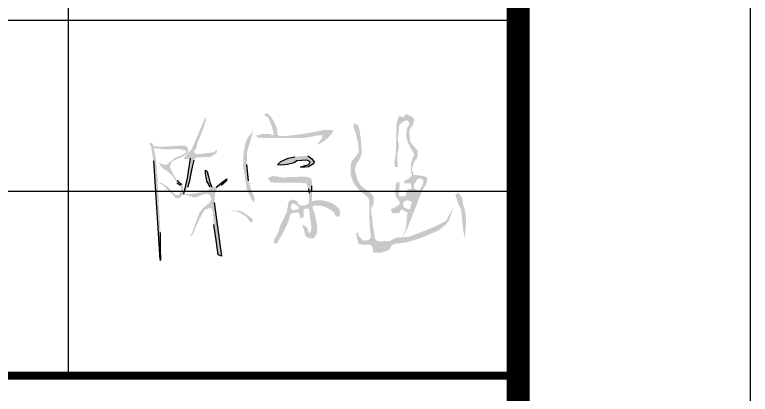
# Model space of a CAD drawing. Extents: x -2746917 to -971774, y -3334247 to -3250358.
# Drawn here: x -1099245 to -1096077, y -3309739 to -3308102 of the extents above; entities that cross this region are included whole.
import ezdxf

# ---------------------------------------------------------------- set-up
doc = ezdxf.new("R2010")
doc.units = 0
doc.header["$LTSCALE"] = 1000
doc.header["$MEASUREMENT"] = 0
doc.layers.get('0').update_dxf_attribs({"linetype": 'CONTINUOUS'})
for name, color, linetype in [('HATCH', 254, 'CONTINUOUS'), ('PUB_TITLE', 4, 'CONTINUOUS'), ('外框线', 255, 'CONTINUOUS')]:
    doc.layers.add(name, color=color, linetype=linetype)
doc.layers.add('yichutu', color=7, linetype='CONTINUOUS', true_color=0xffffff, plot=False)

# ---------------------------------------------------------------- blocks, each defined once
blk = doc.blocks.new('yct-1189-420-118900-42000-100-2008.0')
at = {"layer": 'yichutu', "color": 7, "true_color": 0xffffff}
blk.add_lwpolyline([(0, 0), (0, 42000), (118900, 42000), (118900, 0)], close=True, dxfattribs=at)
blk = doc.blocks.new('A$C2CD672AE')
at = {"layer": 'HATCH'}
for points in [[(38.42, 61.72), (38.75, 64.01), (36.95, 62.05), (29.12, 60.99), (26.75, 61.07), (25.31, 62.38), (26.66, 64.18), (27.47, 67.51), (30.89, 75.87), (32.32, 80.55), (32.18, 82.6), (26.6, 69.52), (24.18, 63.84), (22.91, 62.35), (20.28, 59.64), (19.65, 58.28), (21.41, 57.88), (23.17, 58.73), (21.59, 47.08), (19.41, 38.03), (21.67, 41.83), (22.69, 44.8), (23.9, 50.72), (24.55, 54.47), (25.37, 57.48), (26.75, 59.11), (34.83, 59.36)], [(55.92, 62.21), (59.48, 74.29), (56.28, 70.38), (55.03, 67.54), (53.97, 62.03), (53.61, 54.04), (54.68, 47.65), (55.82, 40.82), (58.59, 34.68), (60.01, 33.26), (60.37, 35.57), (58.59, 39.66), (56.81, 45.69), (55.74, 54.93)], [(21.29, 65.23), (20.06, 65.97), (15.66, 65.72), (5.62, 65.15), (2.35, 65.64), (1.58, 67.09), (1.01, 67.33), (0.03, 67.42), (0, 66.66), (0.78, 65.66), (2.18, 57.03), (5.82, 0.36), (6.39, 0), (6.31, 6.87), (6.24, 15.97), (5.39, 29.7), (4.62, 44.9), (4.4, 49.37), (3.41, 59.24), (2.25, 64.41), (10.81, 63.63), (16.62, 64.02), (20.78, 63.08), (21.11, 62.39), (21.06, 61.93), (17.45, 59.94), (14.98, 59.15), (12.8, 57.37), (11.12, 55.99), (10, 55.06), (8.55, 54.8), (6.68, 55.49), (5.39, 56.08), (6.08, 54.5), (7.47, 52.92), (9.25, 51.64), (11.09, 50.31), (13.2, 48.38), (15.67, 44.33), (17.74, 43.05), (18.14, 41.37), (17.74, 39.59), (16.46, 37.32), (14.68, 37.62), (10.33, 42.16), (6.97, 44.33), (4.62, 44.9), (6.88, 43.55), (8.02, 42.86), (10.94, 39.87), (13.69, 37.25), (14.69, 35.81), (16.62, 35.5), (18.06, 36.62), (19.41, 38.03), (19.31, 40.55), (18.98, 42.91), (18.48, 43.68), (16.78, 44.67), (15.83, 45.73), (14.58, 47.69), (12.54, 51.46), (11.67, 53.89), (12.3, 55.62), (13.09, 56.8), (13.91, 57.38), (18.1, 59.06), (21.97, 61.45), (22.27, 62.19), (22.27, 63.11)], [(38.3, 40.7), (41.07, 42.85), (43.84, 45.42), (44.25, 46.85), (42.3, 45.31), (38.2, 41.93), (35.73, 41.93), (34.5, 44.7), (33.58, 48.91), (32.96, 50.96), (32.04, 51.78), (32.04, 50.03), (32.86, 45.52), (34.71, 42.24), (34.71, 40.8), (31.01, 39.26), (23, 38.03), (19.41, 38.03), (25.88, 35.92), (32.6, 38.38), (34.66, 37.47), (35.44, 34.76), (34.15, 32.7), (31.3, 30.63), (28.59, 27.4), (25.1, 17.85), (23.16, 12.94), (24.71, 14.88), (27.94, 22.37), (31.43, 28.95), (35.18, 30.24), (36.21, 28.31), (36.86, 20.56), (38.41, 10.23), (39.31, 3.13), (41.25, 2.36), (37.12, 33.21), (37.58, 38.23)], [(53.61, 27.69), (50.8, 28.61), (45.17, 28.29), (50.29, 28.01), (54.2, 25.97), (55.97, 24.57), (57.65, 21.97), (58.53, 21.88), (59.35, 22.32), (58.83, 23.96)]]:
    blk.add_hatch(color=256, dxfattribs=at).paths.add_polyline_path(points)
h = blk.add_hatch(color=256, dxfattribs=at)
h.paths.add_polyline_path([(154.82, 40.13), (153.68, 40.37), (152.17, 41.03), (151.57, 42.06), (152.11, 43.86), (153.44, 46.15), (154.64, 47.18), (157.11, 46.22), (157.23, 44.65), (156.27, 42.48)], flags=16)
h.paths.add_polyline_path([(149.61, 29.52), (148.8, 29.28), (147.04, 29.82), (145.76, 30.72), (145.6, 32.48), (146.03, 33.65), (148.22, 34.5), (150.67, 33.55), (150.15, 32.23), (149.67, 30.45)], flags=16)
h.paths.add_polyline_path([(146.76, 17.28), (144.96, 13.14), (146.24, 15.04), (148.06, 18.56), (148.59, 19.88), (150.64, 25.01), (152.11, 28.82), (153.43, 31.9), (154.31, 34.83), (155.78, 38.35), (157.54, 41.87), (158.86, 43.78), (159.59, 47.3), (157.69, 48.32), (151.67, 49.06), (150.94, 50.81), (150.64, 52.72), (151.82, 56.39), (153.43, 58.59), (153.87, 60.05), (153.87, 62.96), (152.11, 65.04), (149.65, 67.94), (149.47, 69.73), (149.03, 74.13), (149.47, 75.45), (151.23, 77.79), (151.96, 80.73), (151.08, 82.34), (147.12, 84.1), (145.65, 81.9), (143.45, 83.22), (142.28, 80.73), (141.69, 77.5), (141.69, 73.54), (141.55, 68.56), (141.55, 62.98), (140.52, 56.53), (140.81, 53.6), (142.57, 53.6), (142.22, 57.24), (142.22, 60.92), (142.62, 62.89), (143.16, 65.48), (142.43, 70.02), (143.16, 74.86), (143.16, 77.35), (145.36, 79.7), (148, 80.43), (149.18, 78.53), (148.44, 77.21), (147.56, 75.16), (147.27, 71.78), (147.86, 69), (148.34, 67.26), (149.47, 65.33), (151.52, 61.81), (151.96, 60.64), (151.08, 58.88), (150.06, 55.51), (150.06, 50.52), (150.64, 48.91), (149.18, 47.15), (148, 46.42), (146.24, 45.68), (146.24, 44.22), (148.15, 44.22), (149.76, 44.22), (150.2, 42.9), (150.2, 40.84), (148.88, 40.84), (147.56, 40.11), (147.42, 38.35), (146.68, 36.74), (143.45, 36.74), (143.16, 38.35), (143.16, 39.82), (143.6, 43.34), (143.6, 44.8), (141.84, 44.8), (141.25, 42.75), (140.96, 38.5), (141.11, 37.32), (141.99, 35.71), (143.6, 33.51), (143.6, 32.19), (140.96, 30.43), (138.46, 29.26), (139.49, 26.91), (141.4, 27.17), (143.35, 27.17), (144.48, 29.26), (148, 27.35), (147.71, 24.13), (147.35, 20.18)])
h.paths.add_polyline_path([(180.7, 10.38), (180.7, 12.22)])
h.paths.add_polyline_path([(117.85, 59.05), (120.18, 62.05), (119.72, 67.54), (118.96, 70.13), (118.5, 73.17), (117.13, 75.76), (117.28, 78.66), (119.57, 77.74), (120.48, 75.15), (121.09, 71.04), (121.55, 65.71), (121.86, 61.75), (120.79, 58.55), (118.5, 54.89), (117.89, 51.84), (118.65, 48.64), (119.57, 45.75), (121.4, 42.7), (123.84, 40.72), (126.28, 39.35), (128.56, 36.61), (128.56, 33.56), (128.56, 32.03), (127.5, 30.51), (127.04, 28.83), (127.8, 24.42), (128.11, 20.45), (128.87, 15.73), (129.43, 12.24), (130.7, 10.86), (138.02, 11.01), (141.07, 12.84), (148.84, 13.45), (157.99, 16.95), (164.24, 19.54), (170.19, 22.59), (172.94, 27.92), (174.16, 29.9), (172.02, 23.04), (169.58, 20), (166.07, 17.25), (162.41, 15.58), (156.62, 13.14), (152.2, 11.62), (146.71, 10.09), (141.07, 9.48), (138.83, 8.5), (138, 6.31), (136.22, 5.35), (133.07, 4.26), (128.41, 4.26), (128.13, 6.86), (127.17, 8.64), (126.08, 8.91), (122.79, 8.91), (120.18, 9.19), (119.63, 10.56), (119.08, 12.75), (118.54, 15.9), (119.5, 15.9), (119.91, 14.26), (120.73, 13.16), (122.65, 11.24), (125.67, 11.52), (127.04, 13.16), (126.35, 20.28), (126.21, 23.16), (126.08, 28.37), (126.08, 31.93), (126.21, 34.53), (125.8, 35.35), (124.16, 37.14), (121.96, 38.92), (120.04, 40.56), (117.85, 43.3), (116.62, 45.49), (115.38, 49.33), (115.38, 53.57), (115.79, 56.45)])
h.paths.add_polyline_path([(81.11, 30.2), (82.04, 28.63), (85.34, 29.27), (85.98, 30.1), (84.8, 31.23), (83.86, 32.07), (82.29, 32.66), (81.06, 31.53)], flags=16)
h.paths.add_polyline_path([(80.06, 47.78), (77.12, 47.46), (74.91, 47.61), (73.29, 48.2), (72.11, 48.2), (70.34, 48.35), (67.83, 47.02), (69.6, 44.81), (72.4, 44.52), (79.62, 44.52), (86.55, 44.52), (89.94, 44.22), (91.27, 40.98), (91.56, 38.48), (91.56, 35.53), (91.56, 33.18), (89.94, 31.7), (87.14, 31.26), (85.23, 32.15), (84.78, 33.77), (82.13, 34.94), (79.77, 33.77), (79.33, 31.12), (78.68, 27.22), (76.53, 23.02), (74.97, 19.97), (73.88, 16.09), (71.37, 11.68), (71.37, 9.76), (73.14, 9.76), (76.53, 15.5), (79.77, 22.43), (80.66, 26.11), (81.98, 27.14), (85.23, 27.58), (86.4, 25.96), (86.4, 24.05), (88.47, 24.93), (88.47, 27.88), (88.32, 29.05), (90.09, 29.79), (91.71, 29.35), (92, 25.52), (92.45, 22.28), (92.89, 19.19), (92.74, 17.27), (91.86, 15.06), (91.12, 16.83), (90.34, 18.7), (89.2, 19.78), (87.44, 20.51), (88.62, 17.42), (89.35, 13.88), (91.12, 12.85), (93.04, 12.41), (94.66, 13), (95.84, 15.06), (96.28, 17.86), (96.13, 20.36), (95.39, 23.9), (94.8, 26.84), (93.63, 29.79), (93.63, 31.26), (97.46, 31.41), (100.7, 30.67), (103.35, 29.35), (106.3, 27.29), (106.3, 25.96), (107.18, 25.08), (108.95, 25.08), (109.54, 27.58), (108.66, 29.64), (107.04, 31.26), (104.68, 32.88), (102.17, 33.62), (99.17, 34.5), (96.43, 34.5), (93.18, 33.91), (93.18, 39.51), (93.18, 42.75), (93.18, 44.96), (92.89, 46.73), (91.41, 47.61), (89.2, 48.05), (84.19, 47.9)])
h.paths.add_polyline_path([(75.33, 54.72), (73.34, 54.84), (75.33, 56.83), (79.55, 58.7), (83.41, 59.4), (87.28, 59.99), (90.79, 59.99), (93.13, 58.35), (94.42, 56.48), (94.07, 55.42), (91.14, 53.67), (89.15, 53.43), (86.57, 53.55), (89.27, 54.37), (91.43, 55.03), (92.08, 56.48), (90.2, 57.53), (84.58, 57.18), (83.06, 55.89), (79.19, 54.96)])
h.paths.add_polyline_path([(70.25, 76.78), (71.4, 71.9), (68.81, 72.47), (64.5, 72.47), (61.34, 71.76), (61.91, 70.46), (69.67, 70.18), (82.89, 70.32), (88.92, 70.32), (96.82, 71.76), (99.41, 71.76), (98.69, 69.75), (95.96, 66.44), (97.97, 67.16), (101.57, 69.46), (104.58, 72.76), (105.44, 74.77), (99.55, 74.77), (89.64, 72.76), (79.15, 71.47), (74.7, 71.47), (73.55, 71.9), (72.98, 76.06), (71.68, 79.08), (69.53, 82.67), (67.66, 84.39), (65.36, 83.82), (68.24, 81.81)])
edge = h.paths.add_edge_path()
edge.add_line((179.47, 35.73), (177.47, 38.5))
edge.add_line((180.08, 31.58), (179.47, 35.73))
edge.add_line((181.01, 28.67), (180.08, 31.58))
edge.add_line((181.47, 25.44), (181.01, 28.67))
edge.add_line((181.62, 23.29), (181.47, 25.44))
edge.add_line((181.62, 20.21), (181.62, 23.29))
edge.add_line((181.31, 16.53), (181.62, 20.21))
edge.add_line((180.7, 12.22), (181.31, 16.53))
edge.add_line((180.39, 15.3), (180.7, 12.22))
edge.add_line((179.78, 19.29), (180.39, 15.3))
edge.add_line((179.47, 23.75), (179.78, 19.29))
edge.add_line((178.85, 28.82), (179.47, 23.75))
edge.add_line((177.01, 32.81), (178.85, 28.82))
edge.add_line((176.07, 35.93), (177.01, 32.81))
edge.add_line((175.47, 37.89), (176.07, 35.93))
edge.add_line((177.47, 38.5), (175.47, 37.89))
at = {"layer": '外框线'}
for p, q in [((79.55, 58.7), (83.41, 59.4)), ((90.79, 59.99), (93.13, 58.35)), ((2.18, 57.03), (5.82, 0.36)), ((23.17, 58.73), (21.59, 47.08)), ((25.37, 57.48), (24.55, 54.47)), ((56.81, 45.69), (55.74, 54.93)), ((73.34, 54.84), (75.33, 56.83)), ((75.33, 56.83), (79.55, 58.7)), ((79.19, 54.96), (75.33, 54.72)), ((83.06, 55.89), (79.19, 54.96)), ((84.58, 57.18), (83.06, 55.89)), ((90.2, 57.53), (84.58, 57.18)), ((89.27, 54.37), (91.43, 55.03)), ((92.08, 56.48), (90.2, 57.53)), ((94.07, 55.42), (91.14, 53.67)), ((91.43, 55.03), (92.08, 56.48)), ((93.13, 58.35), (94.42, 56.48)), ((94.42, 56.48), (94.07, 55.42)), ((23.9, 50.72), (22.69, 44.8)), ((24.55, 54.47), (23.9, 50.72)), ((32.04, 50.03), (32.04, 51.78)), ((32.04, 51.78), (32.96, 50.96)), ((32.96, 50.96), (33.58, 48.91)), ((75.33, 54.72), (73.34, 54.84)), ((86.57, 53.55), (89.27, 54.37)), ((89.15, 53.43), (86.57, 53.55)), ((91.14, 53.67), (89.15, 53.43)), ((21.59, 47.08), (19.41, 38.03)), ((32.86, 45.52), (32.04, 50.03)), ((33.58, 48.91), (34.5, 44.7)), ((42.3, 45.31), (44.25, 46.85)), ((44.25, 46.85), (43.84, 45.42)), ((15.67, 44.33), (17.74, 43.05)), ((15.83, 45.73), (16.78, 44.67)), ((16.78, 44.67), (18.48, 43.68)), ((22.69, 44.8), (21.67, 41.83)), ((34.71, 42.24), (32.86, 45.52)), ((34.5, 44.7), (35.73, 41.93)), ((38.2, 41.93), (42.3, 45.31)), ((43.84, 45.42), (41.07, 42.85)), ((93.18, 39.51), (93.18, 42.75)), ((91.27, 40.98), (91.56, 38.48)), ((37.12, 33.21), (41.25, 2.36)), ((38.41, 10.23), (36.86, 20.56)), ((6.31, 6.87), (6.24, 15.97)), ((39.31, 3.13), (38.41, 10.23)), ((6.39, 0), (6.31, 6.87)), ((5.82, 0.36), (6.39, 0)), ((41.25, 2.36), (39.31, 3.13))]:
    blk.add_line(p, q, dxfattribs=at)
blk = doc.blocks.new('A$C3E121A49')
at = {"layer": 'PUB_TITLE', "color": 4}
for p, q in [((1146.1, 581.1), (1146.1, -5786.4)), ((-2137.9, -4253.4), (3094.2, -4253.4)), ((-2137.9, -4990.5), (3094.2, -4990.5))]:
    blk.add_line(p, q, dxfattribs=at)
at = {"layer": 'PUB_TITLE'}
blk.add_lwpolyline([(-114816.7, -12300.8), (-114816.7, 29699.2), (4083.3, 29699.2), (4083.3, -12300.8)], close=True, dxfattribs=at)
at = {"layer": 'PUB_TITLE', "const_width": 100}
blk.add_lwpolyline([(3083.3, -11300.8), (3083.3, 28699.2), (-114103.5, 28699.2), (-114103.5, -11300.8), (3083.3, -11300.8)], dxfattribs=at)
at = {"layer": 'PUB_TITLE', "color": 4, "const_width": 35.2}
blk.add_lwpolyline([(-2137.9, -5786.4), (3094.2, -5786.4), (3094.2, 581.1), (-2137.9, 581.1)], close=True, dxfattribs=at)
at = {"layer": '外框线', "xscale": 7.5, "yscale": 7.5, "zscale": 7.5}
blk.add_blockref('A$C2CD672AE', (1496.4, -5288.6), dxfattribs=at)

msp = doc.modelspace()

# ---------------------------------------------------------------- block references
at = {"ltscale": 1.5}
msp.add_blockref('A$C3E121A49', (-1100160.58, -3303872.21), dxfattribs=at)
at = {"layer": 'yichutu'}
msp.add_blockref('yct-1189-420-118900-42000-100-2008.0', (-1214977.31, -3316173.05), dxfattribs=at)

doc.saveas('drawing.dxf')
